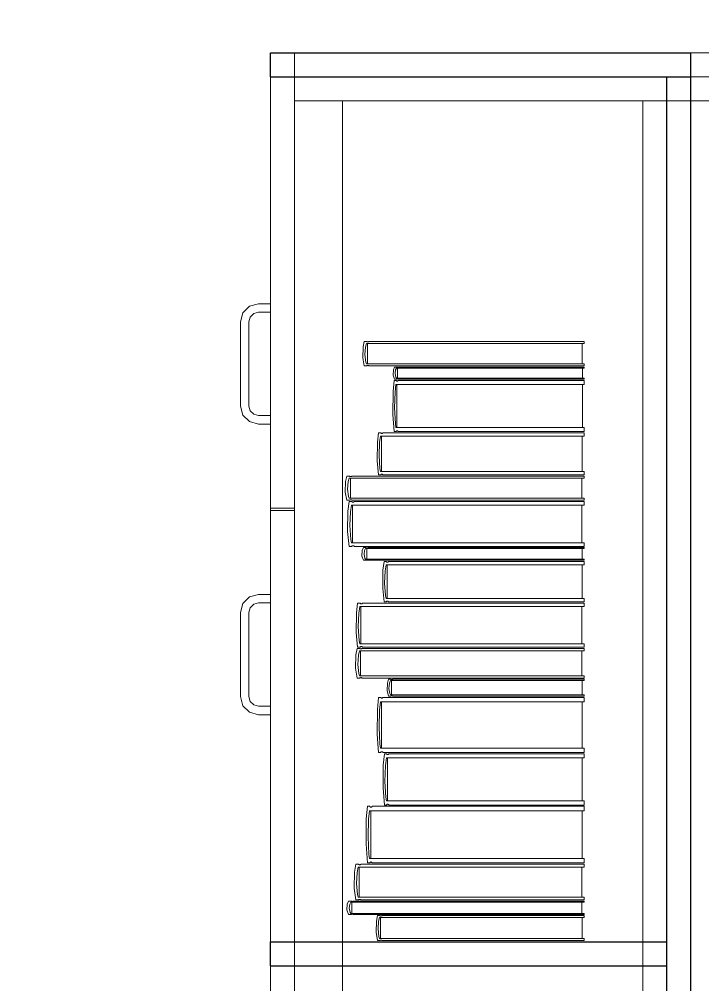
# Model space of a CAD drawing. Header units: inches. Extents: x -38 to 5698, y -33 to 92.
# Drawn here: x 19.111 to 19.68, y 10.169 to 10.973 of the extents above; entities that cross this region are included whole.
import ezdxf

# ---------------------------------------------------------------- set-up
doc = ezdxf.new("R2010")
doc.units = ezdxf.units.IN
doc.header["$MEASUREMENT"] = 0
doc.set_wipeout_variables(frame=1)
doc.linetypes.add('Wipeout_Contour', pattern=[1, 0, -1])
doc.layers.add('08 _ STR _ EXT _ 10 Vereda Exterior', color=7, linetype='Continuous')
doc.layers.add('Interior - Mobiliario', color=7, linetype='Continuous')

msp = doc.modelspace()

# ---------------------------------------------------------------- hatches: boundary and pattern name
at = {"layer": '08 _ STR _ EXT _ 10 Vereda Exterior', "linetype": 'Continuous', "lineweight": 13}
h = msp.add_hatch(dxfattribs=at)
h.set_pattern_fill('RETÍCULA_100X100_0002', color=251, style=0, pattern_type=2)
h.set_pattern_definition([(360, (3.7574, 18.3027), (0, 2.53199), []), (90, (3.7574, 18.3027), (-3.6, 0), [])])
h.paths.add_polyline_path([(2.17, 3.62132), (4.29132, 1.5), (9.32, 1.5), (9.32, 6.5), (40.52, 6.5), (40.52, 1.5), (52.92, 1.5), (52.92, 19.08592), (51.56998, 19.08592), (51.56998, 7.2), (9.06996, 7.2), (9.06996, 7.85001), (6.52013, 7.85001, -0.414214), (6.27012, 8.10001), (6.27012, 8.85001, -0.414213), (6.52012, 9.10001), (9.06996, 9.10002), (9.06996, 12), (6.52013, 12, -0.414214), (6.27011, 12.25), (6.27007, 13, -0.414213), (6.52012, 13.25), (9.06996, 13.25001), (9.06996, 16.14999), (6.52008, 16.14999, -0.414214), (6.27012, 16.39999), (6.27008, 17.14999, -0.414213), (6.52008, 17.39999), (8.76997, 17.4), (8.77062, 21.04989), (2.17, 21.04989)])

# ---------------------------------------------------------------- linework, layer by layer
at = {"layer": 'Interior - Mobiliario', "color": 175, "linetype": 'Continuous', "lineweight": 13}
for p, q in [((19.66998, 10.92495), (19.66998, 10.94495)), ((20.01998, 10.94495), (19.66998, 10.94495)), ((19.66998, 10.94495), (20.01998, 10.94495)), ((19.66998, 10.92495), (19.66998, 10.94495)), ((19.66998, 10.94495), (19.99998, 10.94495)), ((19.66998, 10.90495), (19.66998, 10.94495)), ((20.01998, 10.94495), (19.66998, 10.94495)), ((19.66998, 10.94495), (19.66998, 9.44495)), ((19.64998, 10.92495), (19.33998, 10.92495)), ((19.33998, 10.92495), (19.33998, 9.46495)), ((19.64998, 9.46495), (19.64998, 10.92495)), ((19.66998, 9.46495), (19.66998, 10.92495)), ((19.68998, 10.92495), (19.66998, 10.92495)), ((19.66998, 10.92495), (19.68998, 10.92495)), ((19.66998, 9.46495), (19.66998, 10.92495)), ((20.01998, 10.92495), (19.66998, 10.92495)), ((20.01998, 10.92495), (19.66998, 10.92495)), ((19.66998, 10.92495), (20.01998, 10.92495)), ((19.66998, 9.46495), (19.66998, 10.92495)), ((19.37998, 10.90495), (19.33998, 10.90495)), ((19.62998, 10.90495), (19.37998, 10.90495)), ((19.66998, 10.90495), (19.70998, 10.90495)), ((19.66998, 9.48495), (19.66998, 10.90495)), ((19.29699, 10.72845), (19.30248, 10.73394)), ((19.30248, 10.73394), (19.30998, 10.73595)), ((19.30998, 10.73595), (19.31998, 10.73595)), ((19.31998, 10.73595), (19.31998, 10.72895)), ((19.29498, 10.72095), (19.29699, 10.72845)), ((19.30305, 10.72495), (19.30198, 10.72095)), ((19.30598, 10.72788), (19.30305, 10.72495)), ((19.30998, 10.72895), (19.30598, 10.72788)), ((19.31998, 10.72895), (19.30998, 10.72895)), ((19.29498, 10.65095), (19.29498, 10.72095)), ((19.30198, 10.72095), (19.30198, 10.65095)), ((19.39711, 10.70022), (19.39688, 10.69111)), ((19.39811, 10.70468), (19.39711, 10.70022)), ((19.4001, 10.70468), (19.39811, 10.70468)), ((19.39864, 10.69374), (19.3991, 10.7)), ((19.3991, 10.7), (19.39994, 10.70305)), ((19.39994, 10.70305), (19.58132, 10.70305)), ((19.4002, 10.7046), (19.4001, 10.70468)), ((19.40044, 10.70448), (19.4002, 10.7046)), ((19.40069, 10.70439), (19.40044, 10.70448)), ((19.40095, 10.70434), (19.40069, 10.70439)), ((19.40086, 10.70305), (19.40086, 10.68596)), ((19.40122, 10.70434), (19.40095, 10.70434)), ((19.40149, 10.70438), (19.40122, 10.70434)), ((19.40175, 10.70445), (19.40149, 10.70438)), ((19.40198, 10.70457), (19.40175, 10.70445)), ((19.40213, 10.70468), (19.40198, 10.70457)), ((19.58132, 10.70468), (19.40213, 10.70468)), ((19.57949, 10.68596), (19.57949, 10.70305)), ((19.58132, 10.70305), (19.58132, 10.70468)), ((19.39688, 10.69111), (19.39811, 10.68433)), ((19.3994, 10.6875), (19.39864, 10.69374)), ((19.39811, 10.68433), (19.4001, 10.68433)), ((19.39994, 10.68596), (19.3994, 10.6875)), ((19.58132, 10.68596), (19.39994, 10.68596)), ((19.4001, 10.68433), (19.40025, 10.68444)), ((19.40025, 10.68444), (19.40049, 10.68455)), ((19.40049, 10.68455), (19.40075, 10.68463)), ((19.40075, 10.68463), (19.40101, 10.68467)), ((19.40101, 10.68467), (19.40128, 10.68466)), ((19.40128, 10.68466), (19.40155, 10.68462)), ((19.40155, 10.68462), (19.4018, 10.68453)), ((19.4018, 10.68453), (19.40203, 10.68441)), ((19.40203, 10.68441), (19.40213, 10.68433)), ((19.40213, 10.68433), (19.58132, 10.68433)), ((19.42333, 10.68333), (19.42246, 10.68113)), ((19.42504, 10.68333), (19.42333, 10.68333)), ((19.42418, 10.68103), (19.42491, 10.68253)), ((19.42491, 10.68253), (19.58132, 10.68253)), ((19.42513, 10.68329), (19.42504, 10.68333)), ((19.42533, 10.68323), (19.42513, 10.68329)), ((19.42555, 10.68319), (19.42533, 10.68323)), ((19.42578, 10.68316), (19.42555, 10.68319)), ((19.4257, 10.68253), (19.4257, 10.67412)), ((19.42601, 10.68316), (19.42578, 10.68316)), ((19.42624, 10.68318), (19.42601, 10.68316)), ((19.42646, 10.68322), (19.42624, 10.68318)), ((19.42666, 10.68327), (19.42646, 10.68322)), ((19.42679, 10.68333), (19.42666, 10.68327)), ((19.58132, 10.68333), (19.42679, 10.68333)), ((19.57974, 10.67412), (19.57974, 10.68253)), ((19.58132, 10.68433), (19.58132, 10.68596)), ((19.58132, 10.68253), (19.58132, 10.68333)), ((19.42246, 10.68113), (19.42227, 10.67665)), ((19.42227, 10.67665), (19.42333, 10.67331)), ((19.42378, 10.67795), (19.42418, 10.68103)), ((19.42444, 10.67488), (19.42378, 10.67795)), ((19.42491, 10.67412), (19.42444, 10.67488)), ((19.42291, 10.67231), (19.42204, 10.66295)), ((19.42463, 10.67231), (19.42291, 10.67231)), ((19.42333, 10.67331), (19.42504, 10.67331)), ((19.42377, 10.6625), (19.42449, 10.6689)), ((19.42449, 10.6689), (19.58132, 10.6689)), ((19.42472, 10.67215), (19.42463, 10.67231)), ((19.42492, 10.67189), (19.42472, 10.67215)), ((19.58132, 10.67412), (19.42491, 10.67412)), ((19.42514, 10.67171), (19.42492, 10.67189)), ((19.42504, 10.67331), (19.42517, 10.67337)), ((19.42537, 10.67161), (19.42514, 10.67171)), ((19.42517, 10.67337), (19.42538, 10.67343)), ((19.42529, 10.6689), (19.42529, 10.63303)), ((19.4256, 10.6716), (19.42537, 10.67161)), ((19.42538, 10.67343), (19.4256, 10.67346)), ((19.4256, 10.67346), (19.42583, 10.67348)), ((19.42583, 10.67168), (19.4256, 10.6716)), ((19.42583, 10.67348), (19.42606, 10.67348)), ((19.42605, 10.67184), (19.42583, 10.67168)), ((19.42626, 10.67209), (19.42605, 10.67184)), ((19.42606, 10.67348), (19.42629, 10.67346)), ((19.42639, 10.67231), (19.42626, 10.67209)), ((19.42629, 10.67346), (19.42651, 10.67341)), ((19.58132, 10.67231), (19.42639, 10.67231)), ((19.42651, 10.67341), (19.42671, 10.67335)), ((19.42671, 10.67335), (19.42679, 10.67331)), ((19.42679, 10.67331), (19.58132, 10.67331)), ((19.57974, 10.63303), (19.57974, 10.6689)), ((19.58132, 10.67331), (19.58132, 10.67412)), ((19.58132, 10.6689), (19.58132, 10.67231)), ((19.42204, 10.66295), (19.42185, 10.64385)), ((19.42336, 10.64936), (19.42377, 10.6625)), ((19.29699, 10.64345), (19.29498, 10.65095)), ((19.30198, 10.65095), (19.30305, 10.64695)), ((19.30248, 10.63796), (19.29699, 10.64345)), ((19.30305, 10.64695), (19.30598, 10.64402)), ((19.30598, 10.64402), (19.30998, 10.64295)), ((19.30998, 10.64295), (19.31998, 10.64295)), ((19.31998, 10.64295), (19.31998, 10.63595)), ((19.42185, 10.64385), (19.42291, 10.62961)), ((19.42403, 10.63627), (19.42336, 10.64936)), ((19.30998, 10.63595), (19.30248, 10.63796)), ((19.31998, 10.63595), (19.30998, 10.63595)), ((19.42449, 10.63303), (19.42403, 10.63627)), ((19.40993, 10.62861), (19.40899, 10.62093)), ((19.41179, 10.62861), (19.40993, 10.62861)), ((19.41189, 10.62848), (19.41179, 10.62861)), ((19.4121, 10.62826), (19.41189, 10.62848)), ((19.41234, 10.62811), (19.4121, 10.62826)), ((19.41259, 10.62803), (19.41234, 10.62811)), ((19.41284, 10.62803), (19.41259, 10.62803)), ((19.41309, 10.62809), (19.41284, 10.62803)), ((19.41333, 10.62822), (19.41309, 10.62809)), ((19.41355, 10.62842), (19.41333, 10.62822)), ((19.41369, 10.62861), (19.41355, 10.62842)), ((19.58132, 10.62861), (19.41369, 10.62861)), ((19.42291, 10.62961), (19.42463, 10.62961)), ((19.58132, 10.63303), (19.42449, 10.63303)), ((19.42463, 10.62961), (19.42476, 10.62984)), ((19.42476, 10.62984), (19.42497, 10.63009)), ((19.42497, 10.63009), (19.42519, 10.63025)), ((19.42519, 10.63025), (19.42542, 10.63033)), ((19.42542, 10.63033), (19.42565, 10.63032)), ((19.42565, 10.63032), (19.42588, 10.63022)), ((19.42588, 10.63022), (19.4261, 10.63004)), ((19.4261, 10.63004), (19.4263, 10.62978)), ((19.4263, 10.62978), (19.42639, 10.62961)), ((19.42639, 10.62961), (19.58132, 10.62961)), ((19.58132, 10.62961), (19.58132, 10.63303)), ((19.58132, 10.62581), (19.58132, 10.62861)), ((19.40899, 10.62093), (19.40878, 10.60526)), ((19.41042, 10.60978), (19.41086, 10.62056)), ((19.41086, 10.62056), (19.41164, 10.62581)), ((19.41164, 10.62581), (19.58132, 10.62581)), ((19.4125, 10.62581), (19.4125, 10.59637)), ((19.57961, 10.59637), (19.57961, 10.62581)), ((19.40878, 10.60526), (19.40993, 10.59357)), ((19.41114, 10.59903), (19.41042, 10.60978)), ((19.41164, 10.59637), (19.41114, 10.59903)), ((19.58132, 10.59637), (19.41164, 10.59637)), ((19.41193, 10.59376), (19.41216, 10.59396)), ((19.41216, 10.59396), (19.41239, 10.59409)), ((19.41239, 10.59409), (19.41264, 10.59416)), ((19.41264, 10.59416), (19.4129, 10.59415)), ((19.4129, 10.59415), (19.41314, 10.59407)), ((19.41314, 10.59407), (19.41338, 10.59392)), ((19.41338, 10.59392), (19.4136, 10.59371)), ((19.58132, 10.59357), (19.58132, 10.59637)), ((19.38255, 10.58817), (19.3823, 10.57921)), ((19.38363, 10.59257), (19.38255, 10.58817)), ((19.38578, 10.59257), (19.38363, 10.59257)), ((19.3842, 10.58179), (19.3847, 10.58796)), ((19.3847, 10.58796), (19.38561, 10.59097)), ((19.38561, 10.59097), (19.58132, 10.59097)), ((19.38589, 10.59249), (19.38578, 10.59257)), ((19.38614, 10.59237), (19.38589, 10.59249)), ((19.38641, 10.59229), (19.38614, 10.59237)), ((19.3867, 10.59224), (19.38641, 10.59229)), ((19.3866, 10.59097), (19.3866, 10.57413)), ((19.38699, 10.59224), (19.3867, 10.59224)), ((19.38728, 10.59227), (19.38699, 10.59224)), ((19.38755, 10.59235), (19.38728, 10.59227)), ((19.38781, 10.59246), (19.38755, 10.59235)), ((19.38797, 10.59257), (19.38781, 10.59246)), ((19.58132, 10.59257), (19.38797, 10.59257)), ((19.40993, 10.59357), (19.41179, 10.59357)), ((19.41179, 10.59357), (19.41193, 10.59376)), ((19.4136, 10.59371), (19.41369, 10.59357)), ((19.41369, 10.59357), (19.58132, 10.59357)), ((19.57935, 10.57413), (19.57935, 10.59097)), ((19.58132, 10.59097), (19.58132, 10.59257)), ((19.3823, 10.57921), (19.38363, 10.57252)), ((19.38502, 10.57565), (19.3842, 10.58179)), ((19.38363, 10.57252), (19.38578, 10.57252)), ((19.38545, 10.57152), (19.38438, 10.5633)), ((19.38561, 10.57413), (19.38502, 10.57565)), ((19.38758, 10.57152), (19.38545, 10.57152)), ((19.58132, 10.57413), (19.38561, 10.57413)), ((19.38578, 10.57252), (19.38594, 10.57263)), ((19.38594, 10.57263), (19.3862, 10.57275)), ((19.3862, 10.57275), (19.38647, 10.57282)), ((19.38647, 10.57282), (19.38676, 10.57286)), ((19.38676, 10.57286), (19.38705, 10.57285)), ((19.38705, 10.57285), (19.38734, 10.57281)), ((19.38734, 10.57281), (19.38761, 10.57272)), ((19.38769, 10.57138), (19.38758, 10.57152)), ((19.38761, 10.57272), (19.38786, 10.5726)), ((19.38794, 10.57115), (19.38769, 10.57138)), ((19.38786, 10.5726), (19.38797, 10.57252)), ((19.38821, 10.57099), (19.38794, 10.57115)), ((19.38797, 10.57252), (19.58132, 10.57252)), ((19.38849, 10.57091), (19.38821, 10.57099)), ((19.38878, 10.5709), (19.38849, 10.57091)), ((19.38906, 10.57097), (19.38878, 10.5709)), ((19.38934, 10.57111), (19.38906, 10.57097)), ((19.38959, 10.57132), (19.38934, 10.57111)), ((19.38975, 10.57152), (19.38959, 10.57132)), ((19.58132, 10.57152), (19.38975, 10.57152)), ((19.58132, 10.57252), (19.58132, 10.57413)), ((19.58132, 10.56852), (19.58132, 10.57152)), ((19.31998, 10.56595), (19.33998, 10.56595)), ((19.31998, 10.56395), (19.33998, 10.56395)), ((19.38438, 10.5633), (19.38414, 10.54654)), ((19.38601, 10.55137), (19.38651, 10.56291)), ((19.38651, 10.56291), (19.38741, 10.56852)), ((19.38741, 10.56852), (19.58132, 10.56852)), ((19.38839, 10.56852), (19.38839, 10.53703)), ((19.57936, 10.53703), (19.57936, 10.56852)), ((19.38414, 10.54654), (19.38545, 10.53403)), ((19.38683, 10.53988), (19.38601, 10.55137)), ((19.38741, 10.53703), (19.38683, 10.53988)), ((19.38545, 10.53403), (19.38758, 10.53403)), ((19.58132, 10.53703), (19.38741, 10.53703)), ((19.38758, 10.53403), (19.38774, 10.53423)), ((19.38774, 10.53423), (19.388, 10.53445)), ((19.388, 10.53445), (19.38827, 10.53459)), ((19.38827, 10.53459), (19.38855, 10.53466)), ((19.38855, 10.53466), (19.38884, 10.53465)), ((19.38884, 10.53465), (19.38913, 10.53457)), ((19.38913, 10.53457), (19.38939, 10.53441)), ((19.38939, 10.53441), (19.38964, 10.53418)), ((19.38964, 10.53418), (19.38975, 10.53403)), ((19.38975, 10.53403), (19.58132, 10.53403)), ((19.39638, 10.53073), (19.39615, 10.52604)), ((19.39739, 10.53303), (19.39638, 10.53073)), ((19.39939, 10.53303), (19.39739, 10.53303)), ((19.39791, 10.52739), (19.39838, 10.53062)), ((19.39838, 10.53062), (19.39923, 10.53219)), ((19.39923, 10.53219), (19.58132, 10.53219)), ((19.39949, 10.53299), (19.39939, 10.53303)), ((19.39972, 10.53293), (19.39949, 10.53299)), ((19.39998, 10.53288), (19.39972, 10.53293)), ((19.40024, 10.53286), (19.39998, 10.53288)), ((19.40015, 10.53219), (19.40015, 10.52338)), ((19.40051, 10.53286), (19.40024, 10.53286)), ((19.40078, 10.53288), (19.40051, 10.53286)), ((19.40104, 10.53292), (19.40078, 10.53288)), ((19.40127, 10.53298), (19.40104, 10.53292)), ((19.40142, 10.53303), (19.40127, 10.53298)), ((19.58132, 10.53303), (19.40142, 10.53303)), ((19.57948, 10.52338), (19.57948, 10.53219)), ((19.58132, 10.53403), (19.58132, 10.53703)), ((19.58132, 10.53219), (19.58132, 10.53303)), ((19.39615, 10.52604), (19.39739, 10.52254)), ((19.39739, 10.52254), (19.39939, 10.52254)), ((19.39868, 10.52418), (19.39791, 10.52739)), ((19.39923, 10.52338), (19.39868, 10.52418)), ((19.58132, 10.52338), (19.39923, 10.52338)), ((19.39939, 10.52254), (19.39954, 10.5226)), ((19.39954, 10.5226), (19.39978, 10.52266)), ((19.39978, 10.52266), (19.40003, 10.5227)), ((19.40003, 10.5227), (19.4003, 10.52272)), ((19.4003, 10.52272), (19.40057, 10.52272)), ((19.40057, 10.52272), (19.40084, 10.52269)), ((19.40084, 10.52269), (19.40109, 10.52265)), ((19.40109, 10.52265), (19.40132, 10.52258)), ((19.40132, 10.52258), (19.40142, 10.52254)), ((19.40142, 10.52254), (19.58132, 10.52254)), ((19.41459, 10.52154), (19.41367, 10.51416)), ((19.4164, 10.52154), (19.41459, 10.52154)), ((19.41649, 10.52141), (19.4164, 10.52154)), ((19.41825, 10.52154), (19.41811, 10.52136)), ((19.58132, 10.52154), (19.41825, 10.52154)), ((19.58132, 10.52254), (19.58132, 10.52338)), ((19.58132, 10.51885), (19.58132, 10.52154)), ((19.41367, 10.51416), (19.41347, 10.49912)), ((19.41506, 10.50345), (19.41549, 10.51381)), ((19.41549, 10.51381), (19.41625, 10.51885)), ((19.41625, 10.51885), (19.58132, 10.51885)), ((19.4167, 10.52121), (19.41649, 10.52141)), ((19.41693, 10.52107), (19.4167, 10.52121)), ((19.41717, 10.52099), (19.41693, 10.52107)), ((19.41709, 10.51885), (19.41709, 10.49059)), ((19.41742, 10.52098), (19.41717, 10.52099)), ((19.41766, 10.52104), (19.41742, 10.52098)), ((19.41789, 10.52117), (19.41766, 10.52104)), ((19.41811, 10.52136), (19.41789, 10.52117)), ((19.57966, 10.49059), (19.57966, 10.51885)), ((19.41347, 10.49912), (19.41459, 10.48789)), ((19.41576, 10.49314), (19.41506, 10.50345)), ((19.30248, 10.49194), (19.29699, 10.48645)), ((19.30998, 10.49395), (19.30248, 10.49194)), ((19.31998, 10.49395), (19.30998, 10.49395)), ((19.31998, 10.48695), (19.31998, 10.49395)), ((19.41625, 10.49059), (19.41576, 10.49314)), ((19.58132, 10.49059), (19.41625, 10.49059)), ((19.58132, 10.48789), (19.58132, 10.49059)), ((19.29699, 10.48645), (19.29498, 10.47895)), ((19.30198, 10.47895), (19.30305, 10.48295)), ((19.30305, 10.48295), (19.30598, 10.48588)), ((19.30598, 10.48588), (19.30998, 10.48695)), ((19.30998, 10.48695), (19.31998, 10.48695)), ((19.39254, 10.48689), (19.39151, 10.47881)), ((19.39459, 10.48689), (19.39254, 10.48689)), ((19.39356, 10.47843), (19.39443, 10.48395)), ((19.39443, 10.48395), (19.58132, 10.48395)), ((19.39469, 10.48675), (19.39459, 10.48689)), ((19.39493, 10.48653), (19.39469, 10.48675)), ((19.39519, 10.48637), (19.39493, 10.48653)), ((19.39547, 10.48629), (19.39519, 10.48637)), ((19.39537, 10.48395), (19.39537, 10.453)), ((19.39574, 10.48628), (19.39547, 10.48629)), ((19.39602, 10.48635), (19.39574, 10.48628)), ((19.39628, 10.48649), (19.39602, 10.48635)), ((19.39653, 10.4867), (19.39628, 10.48649)), ((19.39668, 10.48689), (19.39653, 10.4867)), ((19.58132, 10.48689), (19.39668, 10.48689)), ((19.41459, 10.48789), (19.4164, 10.48789)), ((19.4164, 10.48789), (19.41654, 10.48807)), ((19.41654, 10.48807), (19.41675, 10.48827)), ((19.41675, 10.48827), (19.41698, 10.48839)), ((19.41698, 10.48839), (19.41723, 10.48846)), ((19.41723, 10.48846), (19.41747, 10.48845)), ((19.41747, 10.48845), (19.41771, 10.48837)), ((19.41771, 10.48837), (19.41794, 10.48823)), ((19.41794, 10.48823), (19.41815, 10.48802)), ((19.41815, 10.48802), (19.41825, 10.48789)), ((19.41825, 10.48789), (19.58132, 10.48789)), ((19.57944, 10.453), (19.57944, 10.48395)), ((19.58132, 10.48395), (19.58132, 10.48689)), ((19.29498, 10.47895), (19.29498, 10.40895)), ((19.30198, 10.40895), (19.30198, 10.47895)), ((19.39151, 10.47881), (19.39127, 10.46234)), ((19.39308, 10.46709), (19.39356, 10.47843)), ((19.39387, 10.4558), (19.39308, 10.46709)), ((19.39127, 10.46234), (19.39254, 10.45006)), ((19.39254, 10.45006), (19.39459, 10.45006)), ((19.39443, 10.453), (19.39387, 10.4558)), ((19.58132, 10.453), (19.39443, 10.453)), ((19.39459, 10.45006), (19.39475, 10.45026)), ((19.39475, 10.45026), (19.39499, 10.45047)), ((19.39499, 10.45047), (19.39525, 10.45061)), ((19.39525, 10.45061), (19.39553, 10.45067)), ((19.39553, 10.45067), (19.39581, 10.45066)), ((19.39581, 10.45066), (19.39608, 10.45058)), ((19.39608, 10.45058), (19.39634, 10.45042)), ((19.39634, 10.45042), (19.39658, 10.4502)), ((19.39658, 10.4502), (19.39668, 10.45006)), ((19.39668, 10.45006), (19.58132, 10.45006)), ((19.58132, 10.45006), (19.58132, 10.453)), ((19.39112, 10.44365), (19.39089, 10.43261)), ((19.39216, 10.44906), (19.39112, 10.44365)), ((19.39422, 10.44906), (19.39216, 10.44906)), ((19.3927, 10.43579), (19.39318, 10.44339)), ((19.39318, 10.44339), (19.39405, 10.44708)), ((19.39405, 10.44708), (19.58132, 10.44708)), ((19.39432, 10.44896), (19.39422, 10.44906)), ((19.39456, 10.44881), (19.39432, 10.44896)), ((19.39482, 10.44871), (19.39456, 10.44881)), ((19.39509, 10.44865), (19.39482, 10.44871)), ((19.395, 10.44708), (19.395, 10.42636)), ((19.39537, 10.44865), (19.39509, 10.44865)), ((19.39565, 10.44869), (19.39537, 10.44865)), ((19.39591, 10.44878), (19.39565, 10.44869)), ((19.39616, 10.44893), (19.39591, 10.44878)), ((19.39631, 10.44906), (19.39616, 10.44893)), ((19.58132, 10.44906), (19.39631, 10.44906)), ((19.57943, 10.42636), (19.57943, 10.44708)), ((19.58132, 10.44708), (19.58132, 10.44906)), ((19.39349, 10.42823), (19.3927, 10.43579)), ((19.39089, 10.43261), (19.39216, 10.42438)), ((19.39405, 10.42636), (19.39349, 10.42823)), ((19.58132, 10.42636), (19.39405, 10.42636)), ((19.58132, 10.42438), (19.58132, 10.42636)), ((19.39216, 10.42438), (19.39422, 10.42438)), ((19.39422, 10.42438), (19.39437, 10.42452)), ((19.39437, 10.42452), (19.39462, 10.42466)), ((19.39462, 10.42466), (19.39488, 10.42475)), ((19.39488, 10.42475), (19.39515, 10.4248)), ((19.39515, 10.4248), (19.39543, 10.42479)), ((19.39543, 10.42479), (19.39571, 10.42473)), ((19.39571, 10.42473), (19.39597, 10.42463)), ((19.39597, 10.42463), (19.39621, 10.42448)), ((19.39621, 10.42448), (19.39631, 10.42438)), ((19.39631, 10.42438), (19.58132, 10.42438)), ((19.41731, 10.42032), (19.41711, 10.41406)), ((19.4182, 10.42338), (19.41731, 10.42032)), ((19.41998, 10.42338), (19.4182, 10.42338)), ((19.41867, 10.41586), (19.41908, 10.42017)), ((19.41908, 10.42017), (19.41983, 10.42227)), ((19.41983, 10.42227), (19.58132, 10.42227)), ((19.42007, 10.42333), (19.41998, 10.42338)), ((19.42027, 10.42325), (19.42007, 10.42333)), ((19.4205, 10.42319), (19.42027, 10.42325)), ((19.42073, 10.42315), (19.4205, 10.42319)), ((19.42065, 10.42227), (19.42065, 10.41051)), ((19.42097, 10.42315), (19.42073, 10.42315)), ((19.42121, 10.42318), (19.42097, 10.42315)), ((19.42144, 10.42323), (19.42121, 10.42318)), ((19.42165, 10.42331), (19.42144, 10.42323)), ((19.42178, 10.42338), (19.42165, 10.42331)), ((19.58132, 10.42338), (19.42178, 10.42338)), ((19.57969, 10.41051), (19.57969, 10.42227)), ((19.58132, 10.42227), (19.58132, 10.42338)), ((19.41711, 10.41406), (19.4182, 10.40939)), ((19.4182, 10.40939), (19.41998, 10.40939)), ((19.41935, 10.41158), (19.41867, 10.41586)), ((19.41983, 10.41051), (19.41935, 10.41158)), ((19.58132, 10.41051), (19.41983, 10.41051)), ((19.41998, 10.40939), (19.42011, 10.40947)), ((19.42011, 10.40947), (19.42032, 10.40955)), ((19.42032, 10.40955), (19.42055, 10.4096)), ((19.42055, 10.4096), (19.42079, 10.40963)), ((19.42079, 10.40963), (19.42103, 10.40963)), ((19.42103, 10.40963), (19.42126, 10.40959)), ((19.42126, 10.40959), (19.42149, 10.40953)), ((19.42149, 10.40953), (19.42169, 10.40945)), ((19.42169, 10.40945), (19.42178, 10.40939)), ((19.42178, 10.40939), (19.58132, 10.40939)), ((19.58132, 10.40939), (19.58132, 10.41051)), ((19.29498, 10.40895), (19.29699, 10.40145)), ((19.29699, 10.40145), (19.30248, 10.39596)), ((19.30305, 10.40495), (19.30198, 10.40895)), ((19.30598, 10.40202), (19.30305, 10.40495)), ((19.30998, 10.40095), (19.30598, 10.40202)), ((19.40998, 10.40839), (19.40904, 10.3983)), ((19.41184, 10.40839), (19.40998, 10.40839)), ((19.41091, 10.39782), (19.41169, 10.40471)), ((19.41169, 10.40471), (19.58132, 10.40471)), ((19.41194, 10.40822), (19.41184, 10.40839)), ((19.41215, 10.40794), (19.41194, 10.40822)), ((19.41239, 10.40774), (19.41215, 10.40794)), ((19.41264, 10.40764), (19.41239, 10.40774)), ((19.41255, 10.40471), (19.41255, 10.36607)), ((19.41289, 10.40763), (19.41264, 10.40764)), ((19.41314, 10.40771), (19.41289, 10.40763)), ((19.41338, 10.40789), (19.41314, 10.40771)), ((19.4136, 10.40815), (19.41338, 10.40789)), ((19.41374, 10.40839), (19.4136, 10.40815)), ((19.58132, 10.40839), (19.41374, 10.40839)), ((19.57961, 10.36607), (19.57961, 10.40471)), ((19.58132, 10.40471), (19.58132, 10.40839)), ((19.30248, 10.39596), (19.30998, 10.39395)), ((19.31998, 10.40095), (19.30998, 10.40095)), ((19.30998, 10.39395), (19.31998, 10.39395)), ((19.31998, 10.39395), (19.31998, 10.40095)), ((19.40904, 10.3983), (19.40883, 10.37773)), ((19.41047, 10.38366), (19.41091, 10.39782)), ((19.40883, 10.37773), (19.40998, 10.36239)), ((19.41119, 10.36956), (19.41047, 10.38366)), ((19.41169, 10.36607), (19.41119, 10.36956)), ((19.40998, 10.36239), (19.41184, 10.36239)), ((19.58132, 10.36607), (19.41169, 10.36607)), ((19.41184, 10.36239), (19.41198, 10.36263)), ((19.41198, 10.36263), (19.4122, 10.3629)), ((19.4122, 10.3629), (19.41244, 10.36307)), ((19.41244, 10.36307), (19.41269, 10.36315)), ((19.41269, 10.36315), (19.41295, 10.36314)), ((19.41295, 10.36314), (19.41319, 10.36304)), ((19.41319, 10.36304), (19.41343, 10.36284)), ((19.41343, 10.36284), (19.41364, 10.36256)), ((19.41364, 10.36256), (19.41374, 10.36239)), ((19.41374, 10.36239), (19.58132, 10.36239)), ((19.41486, 10.36139), (19.41395, 10.35202)), ((19.41667, 10.36139), (19.41486, 10.36139)), ((19.41676, 10.36122), (19.41667, 10.36139)), ((19.41697, 10.36096), (19.41676, 10.36122)), ((19.4172, 10.36078), (19.41697, 10.36096)), ((19.41744, 10.36068), (19.4172, 10.36078)), ((19.41816, 10.36091), (19.41793, 10.36075)), ((19.41837, 10.36116), (19.41816, 10.36091)), ((19.41851, 10.36139), (19.41837, 10.36116)), ((19.58132, 10.36139), (19.41851, 10.36139)), ((19.58132, 10.36239), (19.58132, 10.36607)), ((19.58132, 10.35797), (19.58132, 10.36139)), ((19.41576, 10.35158), (19.41652, 10.35797)), ((19.41652, 10.35797), (19.58132, 10.35797)), ((19.41735, 10.35797), (19.41735, 10.32211)), ((19.41768, 10.36067), (19.41744, 10.36068)), ((19.41793, 10.36075), (19.41768, 10.36067)), ((19.57966, 10.32211), (19.57966, 10.35797)), ((19.41395, 10.35202), (19.41374, 10.33293)), ((19.41533, 10.33843), (19.41576, 10.35158)), ((19.41603, 10.32534), (19.41533, 10.33843)), ((19.41374, 10.33293), (19.41486, 10.31869)), ((19.41652, 10.32211), (19.41603, 10.32534)), ((19.58132, 10.32211), (19.41652, 10.32211)), ((19.58132, 10.31869), (19.58132, 10.32211)), ((19.40075, 10.31769), (19.39977, 10.30734)), ((19.40272, 10.31769), (19.40075, 10.31769)), ((19.40173, 10.30685), (19.40256, 10.31392)), ((19.40256, 10.31392), (19.58132, 10.31392)), ((19.40282, 10.31751), (19.40272, 10.31769)), ((19.40305, 10.31722), (19.40282, 10.31751)), ((19.40329, 10.31702), (19.40305, 10.31722)), ((19.40356, 10.31691), (19.40329, 10.31702)), ((19.40346, 10.31392), (19.40346, 10.27428)), ((19.40382, 10.3169), (19.40356, 10.31691)), ((19.40408, 10.31699), (19.40382, 10.3169)), ((19.40434, 10.31717), (19.40408, 10.31699)), ((19.40457, 10.31744), (19.40434, 10.31717)), ((19.40472, 10.31769), (19.40457, 10.31744)), ((19.58132, 10.31769), (19.40472, 10.31769)), ((19.41486, 10.31869), (19.41667, 10.31869)), ((19.41667, 10.31869), (19.4168, 10.31892)), ((19.4168, 10.31892), (19.41702, 10.31916)), ((19.41702, 10.31916), (19.41725, 10.31933)), ((19.41725, 10.31933), (19.41749, 10.3194)), ((19.41749, 10.3194), (19.41774, 10.31939)), ((19.41774, 10.31939), (19.41798, 10.3193)), ((19.41798, 10.3193), (19.41821, 10.31912)), ((19.41821, 10.31912), (19.41842, 10.31886)), ((19.41842, 10.31886), (19.41851, 10.31869)), ((19.41851, 10.31869), (19.58132, 10.31869)), ((19.57952, 10.27428), (19.57952, 10.31392)), ((19.58132, 10.31392), (19.58132, 10.31769)), ((19.39977, 10.30734), (19.39954, 10.28624)), ((19.40127, 10.29233), (19.40173, 10.30685)), ((19.40203, 10.27786), (19.40127, 10.29233)), ((19.39954, 10.28624), (19.40075, 10.2705)), ((19.40256, 10.27428), (19.40203, 10.27786)), ((19.58132, 10.27428), (19.40256, 10.27428)), ((19.58132, 10.2705), (19.58132, 10.27428)), ((19.39108, 10.2695), (19.39004, 10.26296)), ((19.39315, 10.2695), (19.39108, 10.2695)), ((19.39211, 10.26265), (19.39298, 10.26712)), ((19.39298, 10.26712), (19.58132, 10.26712)), ((19.39325, 10.26939), (19.39315, 10.2695)), ((19.39349, 10.26921), (19.39325, 10.26939)), ((19.39376, 10.26908), (19.39349, 10.26921)), ((19.39403, 10.26901), (19.39376, 10.26908)), ((19.39393, 10.26712), (19.39393, 10.24206)), ((19.39431, 10.26901), (19.39403, 10.26901)), ((19.39459, 10.26906), (19.39431, 10.26901)), ((19.39485, 10.26917), (19.39459, 10.26906)), ((19.3951, 10.26934), (19.39485, 10.26917)), ((19.39525, 10.2695), (19.3951, 10.26934)), ((19.58132, 10.2695), (19.39525, 10.2695)), ((19.40075, 10.2705), (19.40272, 10.2705)), ((19.40272, 10.2705), (19.40287, 10.27076)), ((19.40287, 10.27076), (19.4031, 10.27103)), ((19.4031, 10.27103), (19.40335, 10.27121)), ((19.40335, 10.27121), (19.40361, 10.27129)), ((19.40361, 10.27129), (19.40388, 10.27128)), ((19.40388, 10.27128), (19.40414, 10.27117)), ((19.40414, 10.27117), (19.40439, 10.27097)), ((19.40439, 10.27097), (19.40462, 10.27069)), ((19.40462, 10.27069), (19.40472, 10.2705)), ((19.40472, 10.2705), (19.58132, 10.2705)), ((19.57942, 10.24206), (19.57942, 10.26712)), ((19.58132, 10.26712), (19.58132, 10.2695)), ((19.39004, 10.26296), (19.3898, 10.24962)), ((19.39162, 10.25347), (19.39211, 10.26265)), ((19.3898, 10.24962), (19.39108, 10.23968)), ((19.39242, 10.24432), (19.39162, 10.25347)), ((19.39298, 10.24206), (19.39242, 10.24432)), ((19.58132, 10.24206), (19.39298, 10.24206)), ((19.58132, 10.23968), (19.58132, 10.24206)), ((19.3838, 10.23626), (19.38356, 10.23133)), ((19.38488, 10.23868), (19.3838, 10.23626)), ((19.38701, 10.23868), (19.38488, 10.23868)), ((19.38544, 10.23275), (19.38594, 10.23614)), ((19.38626, 10.22937), (19.38544, 10.23275)), ((19.38594, 10.23614), (19.38684, 10.23779)), ((19.38684, 10.23779), (19.58132, 10.23779)), ((19.38712, 10.23863), (19.38701, 10.23868)), ((19.38737, 10.23857), (19.38712, 10.23863)), ((19.38764, 10.23852), (19.38737, 10.23857)), ((19.38792, 10.23849), (19.38764, 10.23852)), ((19.38782, 10.23779), (19.38782, 10.22853)), ((19.38821, 10.23849), (19.38792, 10.23849)), ((19.3885, 10.23851), (19.38821, 10.23849)), ((19.38877, 10.23855), (19.3885, 10.23851)), ((19.38903, 10.23862), (19.38877, 10.23855)), ((19.38919, 10.23868), (19.38903, 10.23862)), ((19.58132, 10.23868), (19.38919, 10.23868)), ((19.39108, 10.23968), (19.39315, 10.23968)), ((19.39315, 10.23968), (19.3933, 10.23984)), ((19.3933, 10.23984), (19.39355, 10.24001)), ((19.39355, 10.24001), (19.39382, 10.24012)), ((19.39382, 10.24012), (19.39409, 10.24017)), ((19.39409, 10.24017), (19.39437, 10.24017)), ((19.39437, 10.24017), (19.39465, 10.2401)), ((19.39465, 10.2401), (19.39491, 10.23997)), ((19.39491, 10.23997), (19.39515, 10.23979)), ((19.39515, 10.23979), (19.39525, 10.23968)), ((19.39525, 10.23968), (19.58132, 10.23968)), ((19.57936, 10.22853), (19.57936, 10.23779)), ((19.58132, 10.23779), (19.58132, 10.23868)), ((19.38356, 10.23133), (19.38488, 10.22765)), ((19.38488, 10.22765), (19.38701, 10.22765)), ((19.38684, 10.22853), (19.38626, 10.22937)), ((19.58132, 10.22853), (19.38684, 10.22853)), ((19.38701, 10.22765), (19.38717, 10.22771)), ((19.38717, 10.22771), (19.38743, 10.22777)), ((19.38743, 10.22777), (19.3877, 10.22782)), ((19.3877, 10.22782), (19.38799, 10.22784)), ((19.38799, 10.22784), (19.38828, 10.22783)), ((19.38828, 10.22783), (19.38856, 10.22781)), ((19.38856, 10.22781), (19.38883, 10.22776)), ((19.38883, 10.22776), (19.38908, 10.2277)), ((19.38908, 10.2277), (19.38919, 10.22765)), ((19.38919, 10.22765), (19.58132, 10.22765)), ((19.40913, 10.22665), (19.40819, 10.22211)), ((19.411, 10.22665), (19.40913, 10.22665)), ((19.41006, 10.2219), (19.41085, 10.225)), ((19.41085, 10.225), (19.58132, 10.225)), ((19.4111, 10.22657), (19.411, 10.22665)), ((19.41131, 10.22645), (19.4111, 10.22657)), ((19.41155, 10.22636), (19.41131, 10.22645)), ((19.4118, 10.22631), (19.41155, 10.22636)), ((19.5796, 10.225), (19.41171, 10.225)), ((19.41205, 10.22631), (19.4118, 10.22631)), ((19.4123, 10.22634), (19.41205, 10.22631)), ((19.41254, 10.22642), (19.4123, 10.22634)), ((19.41277, 10.22654), (19.41254, 10.22642)), ((19.41291, 10.22665), (19.41277, 10.22654)), ((19.58132, 10.22665), (19.41291, 10.22665)), ((19.58132, 10.22765), (19.58132, 10.22853)), ((19.58132, 10.225), (19.58132, 10.22665)), ((19.40819, 10.22211), (19.40797, 10.21286)), ((19.40962, 10.21553), (19.41006, 10.2219)), ((19.41034, 10.20918), (19.40962, 10.21553))]:
    msp.add_line(p, q, dxfattribs=at)

# ---------------------------------------------------------------- next in the draw order: wipeouts: each hides what was drawn before it
at = {"color": 254, "linetype": 'Wipeout_Contour', "lineweight": 0, "ltscale": 87.980502}
msp.add_wipeout([(19.31998, 10.20495), (19.31998, 10.18495), (19.64998, 10.18495), (19.64998, 10.20495)], dxfattribs=at).dxf.layer = 'Interior - Mobiliario'

# ---------------------------------------------------------------- next in the draw order: linework, layer by layer
at = {"layer": 'Interior - Mobiliario', "color": 175, "linetype": 'Continuous', "lineweight": 13}
for p, q in [((19.33998, 10.90495), (19.33998, 9.48495)), ((19.37998, 9.48495), (19.37998, 10.90495)), ((19.62998, 10.90495), (19.62998, 9.48495)), ((19.31998, 10.20495), (19.31998, 10.56395)), ((19.33998, 10.20495), (19.33998, 10.56395)), ((19.41171, 10.225), (19.41171, 10.20761)), ((19.5796, 10.20761), (19.5796, 10.225)), ((19.40797, 10.21286), (19.40913, 10.20595)), ((19.41085, 10.20761), (19.41034, 10.20918)), ((19.64998, 10.20495), (19.31998, 10.20495)), ((19.31998, 10.20495), (19.31998, 10.18495)), ((19.31998, 10.20495), (19.31998, 10.18495)), ((19.31998, 10.20495), (19.33998, 10.20495)), ((19.40913, 10.20595), (19.411, 10.20595)), ((19.58132, 10.20761), (19.41085, 10.20761)), ((19.411, 10.20595), (19.41114, 10.20606)), ((19.41114, 10.20606), (19.41137, 10.20618)), ((19.41137, 10.20618), (19.41161, 10.20626)), ((19.41161, 10.20626), (19.41186, 10.2063)), ((19.41171, 10.20761), (19.5796, 10.20761)), ((19.41186, 10.2063), (19.41211, 10.20629)), ((19.41211, 10.20629), (19.41236, 10.20625)), ((19.41236, 10.20625), (19.4126, 10.20616)), ((19.4126, 10.20616), (19.41281, 10.20603)), ((19.41281, 10.20603), (19.41291, 10.20595)), ((19.41291, 10.20595), (19.58132, 10.20595)), ((19.58132, 10.20595), (19.58132, 10.20761)), ((19.64998, 10.18495), (19.64998, 10.20495)), ((19.31998, 10.18495), (19.64998, 10.18495)), ((19.31998, 10.18495), (19.31998, 9.82595)), ((19.31998, 10.18495), (19.33998, 10.18495)), ((19.33998, 10.18495), (19.33998, 9.82595))]:
    msp.add_line(p, q, dxfattribs=at)
at = {"layer": 'Interior - Mobiliario', "color": 175, "linetype": 'Continuous', "lineweight": 30}
for p, q in [((19.31998, 10.20495), (19.64998, 10.20495)), ((19.31998, 10.18495), (19.31998, 10.20495)), ((19.64998, 10.18495), (19.64998, 10.20495)), ((19.31998, 10.18495), (19.64998, 10.18495))]:
    msp.add_line(p, q, dxfattribs=at)

# ---------------------------------------------------------------- next in the draw order: wipeouts: each hides what was drawn before it
at = {"color": 254, "linetype": 'Wipeout_Contour', "lineweight": 0, "ltscale": 88.617845}
msp.add_wipeout([(19.64998, 10.92495), (19.64998, 9.46495), (19.66998, 9.46495), (19.66998, 10.92495)], dxfattribs=at).dxf.layer = 'Interior - Mobiliario'

# ---------------------------------------------------------------- next in the draw order: linework, layer by layer
at = {"layer": 'Interior - Mobiliario', "color": 175, "linetype": 'Continuous', "lineweight": 30}
for p, q in [((19.64998, 10.92495), (19.66998, 10.92495)), ((19.64998, 9.46495), (19.64998, 10.92495)), ((19.66998, 9.46495), (19.66998, 10.92495))]:
    msp.add_line(p, q, dxfattribs=at)
at = {"layer": 'Interior - Mobiliario', "color": 175, "linetype": 'Continuous', "lineweight": 13}
for p, q in [((19.66998, 10.92495), (19.64998, 10.92495)), ((19.64998, 10.92495), (19.64998, 9.46495)), ((19.66998, 9.46495), (19.66998, 10.92495)), ((19.66998, 10.90495), (19.62998, 10.90495)), ((19.66998, 9.48495), (19.66998, 10.90495)), ((19.64998, 10.20495), (19.31998, 10.20495)), ((19.64998, 10.18495), (19.64998, 10.20495)), ((19.31998, 10.18495), (19.64998, 10.18495))]:
    msp.add_line(p, q, dxfattribs=at)

# ---------------------------------------------------------------- next in the draw order: wipeouts: each hides what was drawn before it
at = {"color": 254, "linetype": 'Wipeout_Contour', "lineweight": 0, "ltscale": 89.425356}
msp.add_wipeout([(19.31998, 10.94495), (19.31998, 10.92495), (19.66998, 10.92495), (19.66998, 10.94495)], dxfattribs=at).dxf.layer = 'Interior - Mobiliario'

# ---------------------------------------------------------------- next in the draw order: linework, layer by layer
at = {"layer": 'Interior - Mobiliario', "color": 175, "linetype": 'Continuous', "lineweight": 30}
for p, q in [((19.31998, 10.94495), (19.66998, 10.94495)), ((19.31998, 10.92495), (19.31998, 10.94495)), ((19.66998, 10.92495), (19.66998, 10.94495)), ((19.31998, 10.92495), (19.66998, 10.92495))]:
    msp.add_line(p, q, dxfattribs=at)
at = {"layer": 'Interior - Mobiliario', "color": 175, "linetype": 'Continuous', "lineweight": 13}
for p, q in [((19.66998, 10.94495), (19.31998, 10.94495)), ((19.31998, 10.94495), (19.31998, 10.92495)), ((19.31998, 10.94495), (19.66998, 10.94495)), ((19.31998, 9.44495), (19.31998, 10.94495)), ((19.66998, 10.94495), (19.33998, 10.94495)), ((19.33998, 10.94495), (19.33998, 10.90495)), ((19.66998, 10.92495), (19.66998, 10.94495)), ((19.66998, 10.90495), (19.66998, 10.94495)), ((19.66998, 10.94495), (19.66998, 9.44495)), ((19.31998, 10.92495), (19.66998, 10.92495)), ((19.66998, 10.92495), (19.31998, 10.92495)), ((19.31998, 10.92495), (19.31998, 9.46495)), ((19.64998, 10.92495), (19.31998, 10.92495)), ((19.31998, 10.92495), (19.31998, 9.46495)), ((19.31998, 10.92495), (19.31998, 10.56595)), ((19.31998, 10.92495), (19.33998, 10.92495)), ((19.64998, 10.92495), (19.33998, 10.92495)), ((19.33998, 10.92495), (19.33998, 9.46495)), ((19.64998, 10.92495), (19.33998, 10.92495)), ((19.33998, 10.92495), (19.33998, 9.46495)), ((19.33998, 10.92495), (19.33998, 10.56595)), ((19.64998, 9.46495), (19.64998, 10.92495)), ((19.64998, 9.46495), (19.64998, 10.92495)), ((19.64998, 9.46495), (19.64998, 10.92495)), ((19.66998, 9.46495), (19.66998, 10.92495))]:
    msp.add_line(p, q, dxfattribs=at)

doc.saveas('drawing.dxf')
